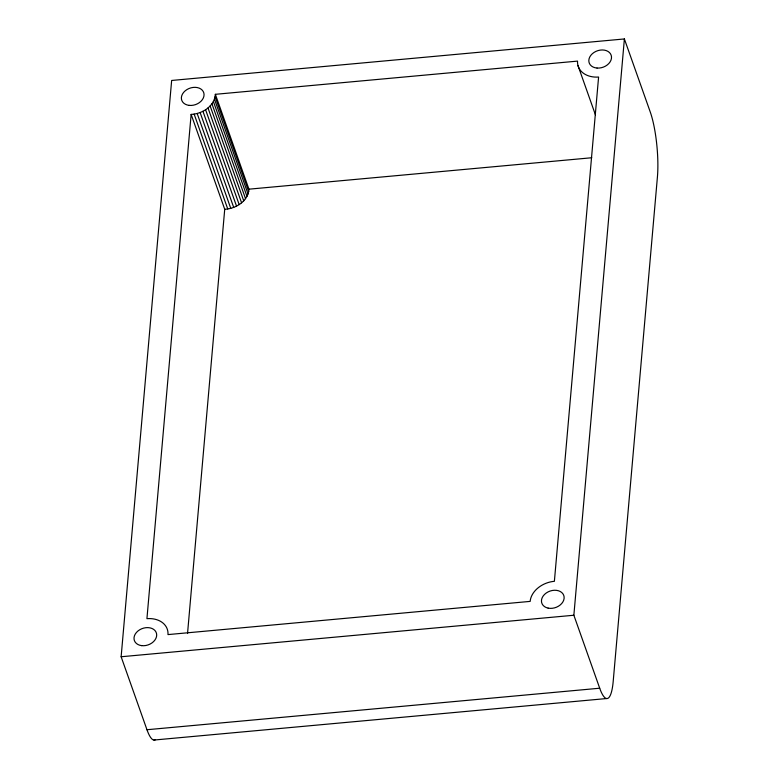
<?xml version="1.0" encoding="UTF-8"?>
<svg xmlns="http://www.w3.org/2000/svg" width="779" height="779" viewBox="0 0 779 779"><rect width="100%" height="100%" fill="white"/><g stroke="black" fill="none" stroke-linecap="round" stroke-linejoin="round"><path stroke-width="1.17" d="M121.135 656.755L171.653 80.461L624.388 38.95L650.231 111.923A46.545 9.981 84.8 0 1 657.408 177.125L613.2 681.382A46.545 9.981 84.8 0 1 599.703 688.217L146.968 729.728L121.135 656.755L573.86 615.244L599.703 688.217M191.137 114.406L146.929 618.662A23.623 17.635 -19.5 0 1 167.982 634.593L530.168 601.388A23.175 17.304 -19.5 0 1 554.385 581.3L598.593 77.043A23.857 17.81 -19.5 0 1 577.531 61.113L215.355 94.317C214.634 106.246 202.189 113.938 191.137 114.406L224.722 209.259L187.535 633.522M573.86 615.244L624.388 38.95M224.722 209.259C235.774 208.791 248.219 201.109 248.939 189.18L215.355 94.317M248.939 189.18L591.748 157.748M153.911 740.05L606.646 698.539M578.018 65.65L595.419 114.786M215.121 96.723L248.705 191.576M214.459 99.128L248.053 193.99M213.397 101.513L246.992 196.366M211.946 103.802L245.541 198.664M210.135 105.973L243.73 200.826M208.003 107.96L241.587 202.822M205.588 109.742L239.172 204.604M202.939 111.28L236.534 206.133M200.115 112.527L233.7 207.389M197.165 113.481L230.759 208.344M194.146 114.114L227.741 208.967M155.206 739.816A46.545 9.981 84.8 0 1 146.968 729.728M548.124 608.117A11.636 8.686 -19.5 0 0 564.093 596.782A11.636 8.686 -19.5 0 0 546.186 593.043A11.636 8.686 -19.5 0 0 548.124 608.117M141.651 645.635A11.636 8.686 -19.5 0 0 156.482 633.337A11.636 8.686 -19.5 0 0 137.902 631.039A11.636 8.686 -19.5 0 0 141.651 645.635M189.2 105.379A11.636 8.686 -19.5 0 0 203.816 92.925A11.636 8.686 -19.5 0 0 185.129 90.88A11.636 8.686 -19.5 0 0 189.2 105.379M597.045 68.055A11.636 8.686 -19.5 0 0 611.184 55.26A11.636 8.686 -19.5 0 0 592.283 53.78A11.636 8.686 -19.5 0 0 597.045 68.055"/></g></svg>
